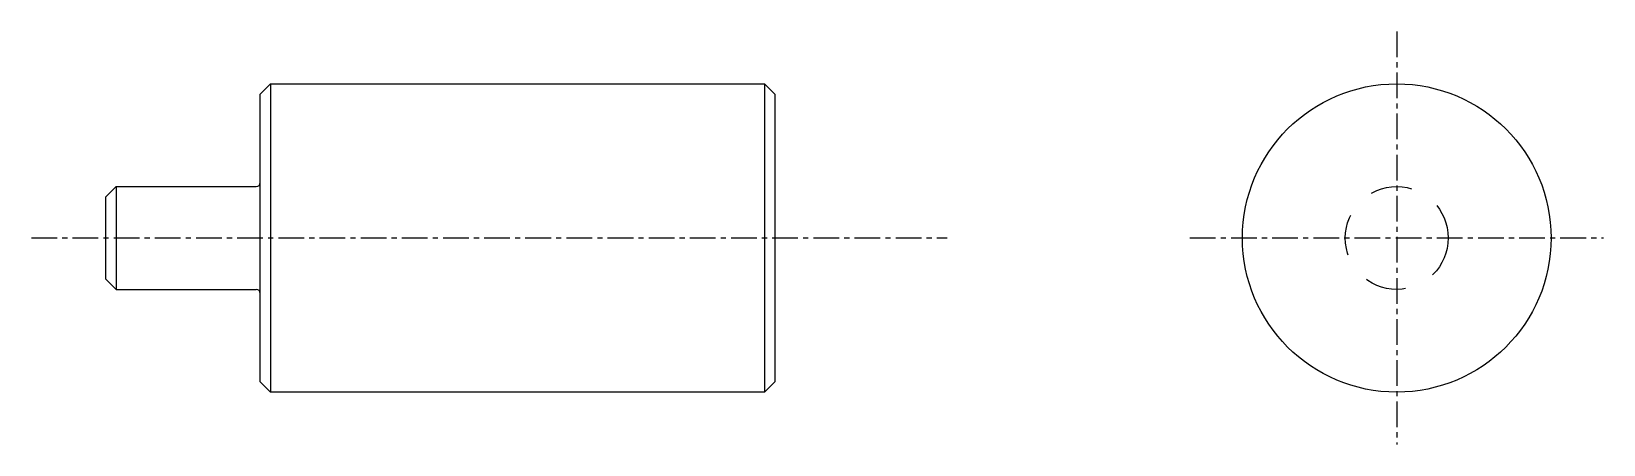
# Model space of a CAD drawing. Extents: x 77.3 to 156.7, y 84 to 183.7.
# Drawn here: x 80.3 to 156.7, y 163.6 to 183.7 of the extents above; entities outside this region: 2.
import ezdxf

# ---------------------------------------------------------------- set-up
doc = ezdxf.new("R2010")
doc.units = 0
doc.linetypes.add('CENTER', pattern=[2, 1.25, -0.25, 0.25, -0.25])
doc.linetypes.add('DASHED', pattern=[3.5, 2, -1.5])
doc.layers.get('0').update_dxf_attribs({"linetype": 'CONTINUOUS'})
doc.layers.add('CENTER', color=1, linetype='CENTER')

msp = doc.modelspace()

# ---------------------------------------------------------------- linework, layer by layer
for p, q in [((91.442, 180.643), (91.942, 181.143)), ((91.942, 181.143), (115.942, 181.143)), ((91.942, 181.143), (91.942, 166.143)), ((115.942, 181.143), (115.942, 166.143)), ((115.942, 181.143), (116.442, 180.643)), ((91.442, 166.643), (91.442, 180.643)), ((116.442, 180.643), (116.442, 166.643)), ((91.942, 177.393), (91.942, 177.393)), ((84.442, 176.143), (83.942, 175.643)), ((83.942, 171.643), (83.942, 175.643)), ((91.942, 173.643), (91.942, 173.643)), ((83.942, 171.643), (84.442, 171.143)), ((91.942, 166.143), (91.442, 166.643)), ((116.442, 166.643), (115.942, 166.143)), ((115.942, 166.143), (91.942, 166.143))]:
    msp.add_line(p, q)
at = {"linetype": 'CONTINUOUS'}
for p, q in [((84.442, 176.143), (91.242, 176.143)), ((84.442, 171.143), (91.242, 171.143))]:
    msp.add_line(p, q, dxfattribs=at)
at = {"color": 7}
msp.add_line((84.442, 176.143), (84.442, 171.143), dxfattribs=at)
msp.add_circle((146.67, 173.643), 7.5)
at = {"color": 3, "linetype": 'DASHED'}
msp.add_circle((146.67, 173.643), 2.5, dxfattribs=at)
for centre, start, end in [((91.242, 176.343), 270, 0), ((91.242, 170.943), 0, 90)]:
    msp.add_arc(centre, 0.2, start, end)
at = {"layer": 'CENTER', "color": 1, "linetype": 'CENTER'}
for p, q in [((146.67, 183.693), (146.67, 163.593)), ((80.321, 173.643), (124.828, 173.643)), ((136.619, 173.643), (156.72, 173.643))]:
    msp.add_line(p, q, dxfattribs=at)

# ---------------------------------------------------------------- texts
for s, p in [('SFRP15-25-F7.5-P5', (77.098, 99.045)), ('SFRP15', (77.098, 84.045))]:
    msp.add_text(s, height=4).set_placement(p)

doc.saveas('drawing.dxf')
